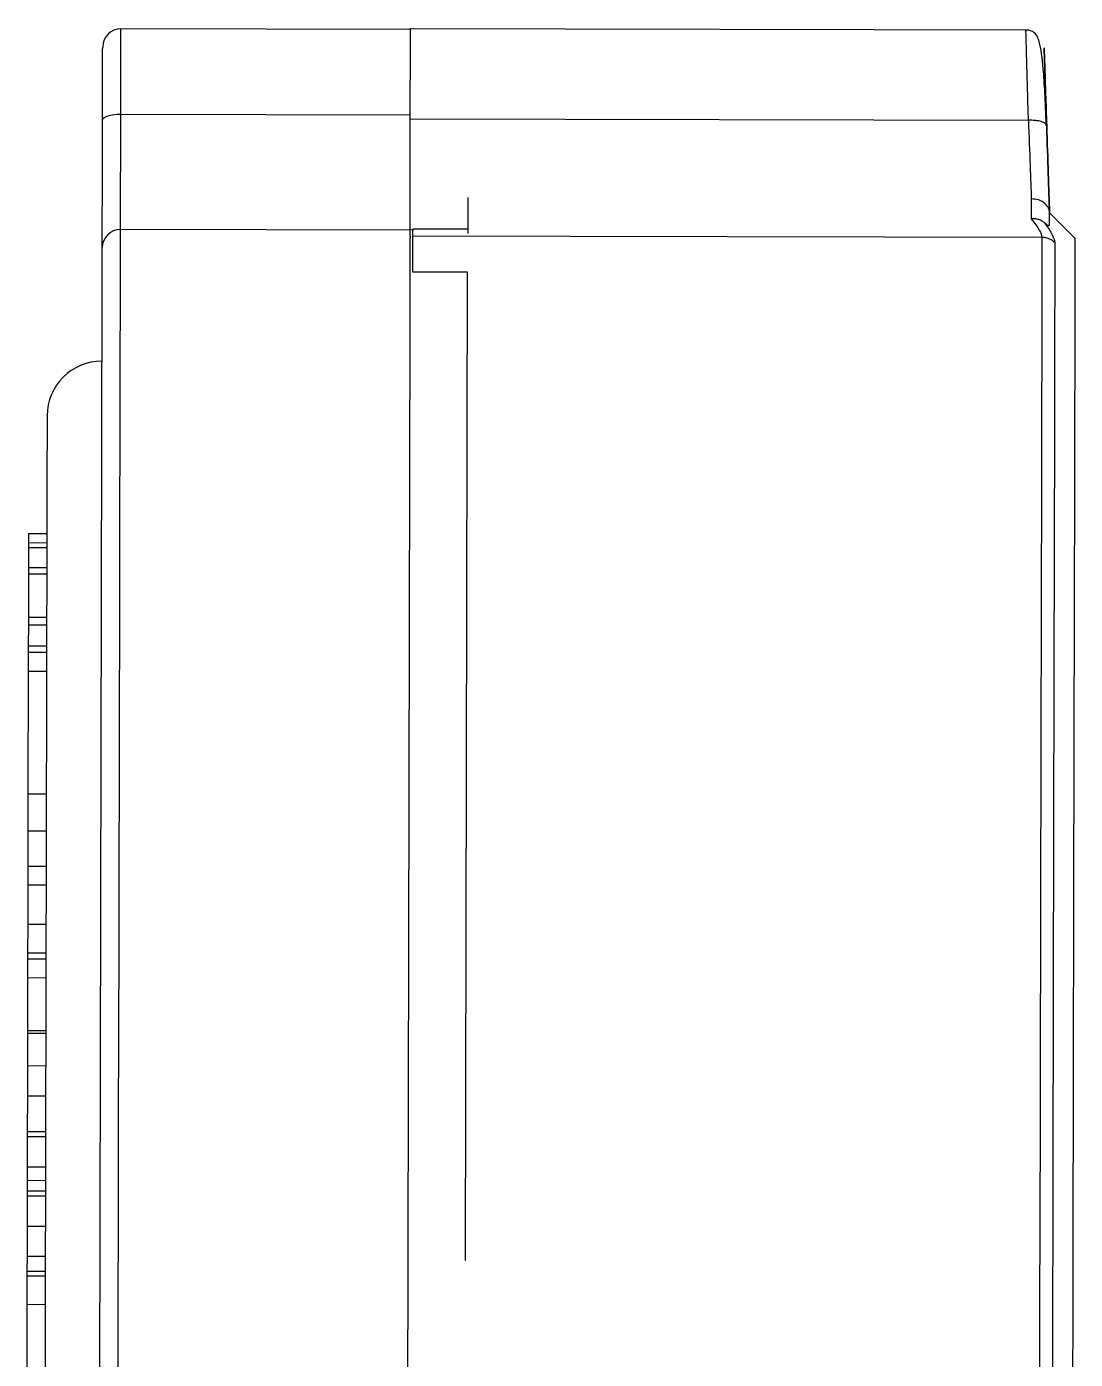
# Model space of a CAD drawing. Header units: millimetres. Extents: x 2278 to 4715, y 679 to 2402.
# Drawn here: x 2763 to 2820.4, y 2100.8 to 2173.8 of the extents above; entities that cross this region are included whole.
import ezdxf

# ---------------------------------------------------------------- set-up
doc = ezdxf.new("R2010")
doc.units = ezdxf.units.MM

msp = doc.modelspace()

# ---------------------------------------------------------------- linework, layer by layer
at = {"color": 7, "linetype": 'Continuous', "lineweight": 25}
for p, q in [((2768.187, 2168.984), (2768.197, 2173.652)), ((2784.039, 2173.619), (2768.197, 2173.652)), ((2817.877, 2173.582), (2784.04, 2173.654)), ((2768.173, 2162.662), (2768.187, 2168.984)), ((2768.187, 2168.984), (2784.029, 2168.95)), ((2784.029, 2168.719), (2817.863, 2168.647)), ((2787.177, 2164.408), (2787.173, 2162.678)), ((2818.02, 2164.337), (2818.017, 2163.249)), ((2820.429, 2162.162), (2819.018, 2163.579)), ((2819.018, 2163.572), (2819.018, 2163.579)), ((2784.173, 2162.628), (2768.173, 2162.662)), ((2784.168, 2160.328), (2784.173, 2162.628)), ((2787.173, 2162.678), (2784.173, 2162.684)), ((2784.173, 2162.684), (2784.173, 2162.628)), ((2818.601, 2162.233), (2784.173, 2162.307)), ((2787.173, 2162.678), (2787.173, 2162.449)), ((2787.168, 2160.321), (2784.168, 2160.328)), ((2787.053, 2106.22), (2787.168, 2160.321)), ((2763.138, 2146.019), (2763.137, 2145.518)), ((2763.138, 2146.019), (2764.138, 2146.017)), ((2763.136, 2145.248), (2763.134, 2144.154)), ((2763.137, 2145.518), (2763.136, 2145.248)), ((2763.136, 2145.248), (2764.136, 2145.246)), ((2763.137, 2145.518), (2764.137, 2145.516)), ((2763.133, 2143.805), (2763.128, 2141.444)), ((2763.134, 2144.154), (2763.133, 2143.805)), ((2763.133, 2143.805), (2764.133, 2143.803)), ((2763.134, 2144.154), (2764.134, 2144.152)), ((2763.127, 2141.023), (2763.124, 2139.862)), ((2763.128, 2141.444), (2763.127, 2141.023)), ((2763.127, 2141.023), (2764.127, 2141.021)), ((2763.128, 2141.444), (2764.128, 2141.442)), ((2763.124, 2139.528), (2763.122, 2138.48)), ((2763.124, 2139.862), (2764.124, 2139.86)), ((2763.124, 2139.862), (2763.124, 2139.528)), ((2763.124, 2139.528), (2764.124, 2139.526)), ((2763.122, 2138.48), (2763.107, 2131.774)), ((2763.122, 2138.48), (2764.122, 2138.478)), ((2763.107, 2131.774), (2763.103, 2129.735)), ((2763.107, 2131.774), (2764.107, 2131.772)), ((2763.103, 2129.735), (2763.099, 2127.813)), ((2763.103, 2129.735), (2764.103, 2129.732)), ((2763.099, 2127.813), (2763.096, 2126.768)), ((2763.099, 2127.813), (2764.099, 2127.811)), ((2763.096, 2126.768), (2763.092, 2124.631)), ((2764.096, 2126.766), (2763.096, 2126.768)), ((2763.092, 2124.631), (2763.089, 2123.067)), ((2763.092, 2124.631), (2764.092, 2124.629)), ((2763.088, 2122.729), (2763.086, 2121.702)), ((2763.089, 2123.168), (2763.088, 2122.658)), ((2763.089, 2123.067), (2763.088, 2122.729)), ((2763.089, 2123.067), (2763.088, 2122.729)), ((2763.088, 2122.729), (2764.088, 2122.727)), ((2763.089, 2123.067), (2764.089, 2123.065)), ((2763.086, 2121.702), (2764.086, 2121.7)), ((2763.079, 2118.67), (2763.075, 2116.883)), ((2763.079, 2118.807), (2764.079, 2118.805)), ((2763.079, 2118.67), (2764.079, 2118.668)), ((2763.075, 2116.883), (2763.072, 2115.229)), ((2763.075, 2116.883), (2764.075, 2116.881)), ((2763.072, 2115.229), (2763.068, 2113.277)), ((2763.072, 2115.229), (2764.072, 2115.227)), ((2763.068, 2113.277), (2763.067, 2113.005)), ((2763.068, 2113.277), (2764.068, 2113.275)), ((2763.067, 2113.005), (2763.064, 2111.346)), ((2763.067, 2113.005), (2764.067, 2113.003)), ((2763.064, 2111.346), (2763.062, 2110.606)), ((2763.064, 2111.346), (2764.064, 2111.344)), ((2763.062, 2110.606), (2763.061, 2110.033)), ((2763.062, 2110.606), (2764.062, 2110.604)), ((2763.06, 2109.761), (2763.057, 2108.102)), ((2763.061, 2110.033), (2763.06, 2109.761)), ((2763.06, 2109.761), (2764.06, 2109.759)), ((2763.061, 2110.033), (2764.061, 2110.031)), ((2763.057, 2108.102), (2763.053, 2106.458)), ((2763.057, 2108.102), (2764.057, 2108.1)), ((2763.053, 2106.458), (2763.051, 2105.631)), ((2763.053, 2106.458), (2764.053, 2106.456)), ((2763.051, 2105.382), (2763.047, 2103.817)), ((2763.051, 2105.631), (2764.051, 2105.629)), ((2763.051, 2105.631), (2763.051, 2105.382)), ((2763.051, 2105.382), (2764.051, 2105.38)), ((2763.047, 2103.806), (2763.034, 2097.718)), ((2763.047, 2103.817), (2764.047, 2103.815))]:
    msp.add_line(p, q, dxfattribs=at)
at = {"color": 7, "linetype": 'Continuous', "lineweight": 25, "flags": 128}
for points in [[(2767.186, 2168.635), (2767.205, 2168.703), (2767.262, 2168.769), (2767.355, 2168.83), (2767.479, 2168.883), (2767.631, 2168.926), (2767.804, 2168.958), (2767.992, 2168.978), (2768.187, 2168.984)], [(2768.036, 2098.265), (2768.047, 2103.524), (2768.058, 2108.695), (2768.069, 2113.754), (2768.079, 2118.678), (2768.089, 2123.444), (2768.099, 2128.032), (2768.109, 2132.421), (2768.118, 2136.59), (2768.126, 2140.521), (2768.134, 2144.196), (2768.141, 2147.599), (2768.148, 2150.713), (2768.154, 2153.526), (2768.159, 2156.023), (2768.164, 2158.195), (2768.168, 2160.03), (2768.171, 2161.522), (2768.173, 2162.662)], [(2818.601, 2162.233), (2818.599, 2161.081), (2818.595, 2159.583), (2818.591, 2157.745), (2818.587, 2155.576), (2818.581, 2153.085), (2818.575, 2150.284), (2818.569, 2147.184), (2818.562, 2143.801), (2818.554, 2140.148), (2818.545, 2136.243), (2818.537, 2132.103), (2818.527, 2127.746), (2818.518, 2123.191), (2818.507, 2118.46), (2818.497, 2113.573), (2818.486, 2108.552), (2818.475, 2103.419), (2818.464, 2098.197)], [(2820.294, 2098.793), (2820.305, 2103.969), (2820.316, 2109.052), (2820.326, 2114.019), (2820.337, 2118.846), (2820.347, 2123.512), (2820.356, 2127.995), (2820.365, 2132.275), (2820.374, 2136.333), (2820.382, 2140.149), (2820.39, 2143.707), (2820.397, 2146.989), (2820.403, 2149.981), (2820.409, 2152.67), (2820.414, 2155.043), (2820.418, 2157.088), (2820.422, 2158.798), (2820.425, 2160.163), (2820.427, 2161.179), (2820.429, 2161.839), (2820.429, 2162.141), (2820.429, 2162.162)], [(2819.307, 2161.944), (2819.305, 2160.796), (2819.302, 2159.303), (2819.298, 2157.472), (2819.293, 2155.311), (2819.288, 2152.829), (2819.282, 2150.038), (2819.275, 2146.95), (2819.268, 2143.579), (2819.26, 2139.94), (2819.252, 2136.049), (2819.243, 2131.924), (2819.234, 2127.583), (2819.224, 2123.045), (2819.214, 2118.331), (2819.204, 2113.461), (2819.193, 2108.459), (2819.182, 2103.345), (2819.171, 2098.142)]]:
    msp.add_lwpolyline(points, dxfattribs=at)
at = {"color": 7, "linetype": 'Continuous', "lineweight": 25}
for centre, radius, start, end in [((2768.195, 2172.653), 1, 89.87751, 179.87751), ((2768.163, 2161.67), 0.992, 89.41535, 179.40777), ((2767.151, 2152.455), 3, 89.87751, 179.87751)]:
    msp.add_arc(centre, radius, start, end, dxfattribs=at)
for points, knots in [([(2784.029, 2168.719), (2784.03, 2169.412), (2784.033, 2170.798), (2784.037, 2172.405), (2784.039, 2173.366), (2784.04, 2173.77), (2784.04, 2173.654), (2784.04, 2173.654)], [0, 0, 0, 0, 0.249999, 0.499998, 0.749997, 0.999996, 1, 1, 1, 1]), ([(2818.843, 2168.399), (2818.817, 2168.997), (2818.768, 2170.124), (2818.664, 2171.746), (2818.518, 2172.897), (2818.281, 2173.407), (2817.991, 2173.551), (2817.833, 2173.577), (2817.751, 2173.582), (2817.712, 2173.582), (2817.693, 2173.582)], [0, 0, 0, 0, 0.219365, 0.412937, 0.719402, 0.914593, 0.969102, 0.986635, 0.993634, 1, 1, 1, 1]), ([(2817.863, 2168.647), (2817.849, 2169.144), (2817.823, 2170.106), (2817.78, 2171.649), (2817.742, 2172.955), (2817.723, 2173.644), (2817.726, 2173.521), (2817.727, 2173.496)], [0, 0, 0, 0, 0.177765, 0.34408, 0.641108, 0.925204, 1, 1, 1, 1]), ([(2767.186, 2168.635), (2767.187, 2169.189), (2767.19, 2170.324), (2767.192, 2171.624), (2767.194, 2172.495), (2767.194, 2172.602), (2767.195, 2172.655)], [0, 0, 0, 0, 0.244178, 0.5, 0.755822, 1, 1, 1, 1]), ([(2818.862, 2168.337), (2818.842, 2168.94), (2818.803, 2170.144), (2818.758, 2171.522), (2818.728, 2172.414), (2818.719, 2172.716), (2818.729, 2172.41), (2818.758, 2171.517), (2818.803, 2170.14), (2818.842, 2168.939), (2818.862, 2168.337)], [0, 0, 0, 0, 0.125138, 0.250256, 0.375373, 0.50043, 0.625397, 0.750284, 0.875124, 1, 1, 1, 1]), ([(2767.171, 2161.68), (2767.172, 2161.914), (2767.173, 2162.389), (2767.176, 2163.973), (2767.181, 2166.065), (2767.184, 2167.788), (2767.186, 2168.635)], [0, 0, 0, 0, 0.245796, 0.5, 0.754204, 1, 1, 1, 1]), ([(2817.863, 2168.647), (2817.895, 2167.775), (2817.954, 2166.135), (2817.999, 2164.911), (2818.02, 2164.337)], [0, 0, 0, 0, 0.531637, 1, 1, 1, 1]), ([(2818.862, 2168.337), (2818.848, 2168.38), (2818.825, 2168.445), (2818.7, 2168.52), (2818.571, 2168.57), (2818.412, 2168.609), (2818.18, 2168.644), (2817.988, 2168.646), (2817.863, 2168.647)], [0, 0, 0, 0, 0.239618, 0.368465, 0.500002, 0.631538, 0.760384, 1, 1, 1, 1]), ([(2819.018, 2163.572), (2818.996, 2164.25), (2818.951, 2165.616), (2818.892, 2167.426), (2818.862, 2168.337)], [0, 0, 0, 0, 0.496466, 1, 1, 1, 1]), ([(2818.862, 2168.337), (2818.892, 2167.428), (2818.951, 2165.618), (2818.996, 2164.252), (2819.018, 2163.572)], [0, 0, 0, 0, 0.5023751, 1, 1, 1, 1]), ([(2819.018, 2163.572), (2819.013, 2163.626), (2819.003, 2163.731), (2818.919, 2163.933), (2818.806, 2164.056), (2818.713, 2164.127), (2818.713, 2164.127), (2818.709, 2164.13), (2818.698, 2164.139), (2818.604, 2164.206), (2818.386, 2164.319), (2818.147, 2164.33), (2818.02, 2164.337)], [0, 0, 0, 0, 0.13275, 0.258828, 0.507271, 0.507353, 0.507953, 0.509582, 0.515681, 0.539247, 0.754927, 1, 1, 1, 1]), ([(2819.017, 2162.907), (2819.017, 2162.909), (2819.017, 2162.925), (2819.017, 2163.03), (2819.017, 2163.238), (2819.018, 2163.457), (2819.018, 2163.572)], [0, 0, 0, 0, 0.008069, 0.080583, 0.514577, 1, 1, 1, 1]), ([(2818.764, 2163.01), (2818.716, 2163.048), (2818.617, 2163.129), (2818.425, 2163.211), (2818.221, 2163.254), (2818.079, 2163.251), (2818.017, 2163.249)], [0, 0, 0, 0, 0.239149, 0.497163, 0.778524, 1, 1, 1, 1]), ([(2818.017, 2163.249), (2818.188, 2163.023), (2818.521, 2162.583), (2818.575, 2162.348), (2818.601, 2162.233)], [0, 0, 0, 0, 0.51151, 1, 1, 1, 1]), ([(2818.764, 2163.01), (2818.921, 2162.778), (2819.233, 2162.316), (2819.283, 2162.068), (2819.307, 2161.944)], [0, 0, 0, 0, 0.500652, 1, 1, 1, 1]), ([(2819.017, 2162.907), (2819.01, 2162.884), (2819.001, 2162.852), (2818.915, 2162.89), (2818.842, 2162.941), (2818.788, 2162.988), (2818.764, 2163.01)], [0, 0, 0, 0, 0.546902, 0.785535, 0.902249, 1, 1, 1, 1]), ([(2767.035, 2098.088), (2767.041, 2100.584), (2767.051, 2105.622), (2767.067, 2112.999), (2767.083, 2120.241), (2767.097, 2127.22), (2767.112, 2133.823), (2767.125, 2139.916), (2767.136, 2145.409), (2767.147, 2150.221), (2767.155, 2154.283), (2767.162, 2157.553), (2767.168, 2160.091), (2767.17, 2161.154), (2767.171, 2161.68)], [0, 0, 0, 0, 0.079959, 0.161371, 0.244142, 0.328893, 0.414217, 0.5, 0.585778, 0.671102, 0.755858, 0.838624, 0.920039, 1, 1, 1, 1]), ([(2764.151, 2152.461), (2764.151, 2152.406), (2764.151, 2152.296), (2764.149, 2151.387), (2764.146, 2149.901), (2764.141, 2147.727), (2764.135, 2144.896), (2764.128, 2141.382), (2764.119, 2137.228), (2764.109, 2132.484), (2764.097, 2127.223), (2764.085, 2121.531), (2764.072, 2115.509), (2764.059, 2109.285), (2764.046, 2102.92), (2764.032, 2096.567), (2764.018, 2090.229), (2764.009, 2086.05), (2764.005, 2083.961)], [0, 0, 0, 0, 0.058246, 0.1164969, 0.1782401, 0.2399881, 0.303803, 0.3686255, 0.4341376, 0.5, 0.5658624, 0.6313745, 0.696197, 0.7600119, 0.821755, 0.8835031, 0.9417503, 1, 1, 1, 1]), ([(2763.086, 2121.702), (2763.085, 2121.372), (2763.084, 2120.735), (2763.082, 2119.958), (2763.081, 2119.347), (2763.08, 2119.025), (2763.08, 2118.856), (2763.079, 2118.807)], [0, 0, 0, 0, 0.328754, 0.633799, 0.764636, 0.93153, 1, 1, 1, 1]), ([(2763.079, 2118.807), (2763.079, 2118.744), (2763.079, 2118.659), (2763.079, 2118.681), (2763.079, 2118.687)], [0, 0, 0, 0, 0.737807, 1, 1, 1, 1])]:
    msp.add_open_spline(points, degree=3, knots=knots, dxfattribs=at)
for points in [[(2784.015, 2162.307), (2784.016, 2162.529), (2784.017, 2162.973), (2784.02, 2164.433), (2784.024, 2166.345), (2784.027, 2167.928), (2784.029, 2168.719)], [(2784.015, 2162.307), (2784.014, 2161.742), (2784.012, 2160.613), (2784.006, 2157.934), (2783.999, 2154.565), (2783.99, 2150.469), (2783.98, 2145.705), (2783.968, 2140.317), (2783.956, 2134.36), (2783.942, 2127.894), (2783.927, 2120.983), (2783.911, 2113.695), (2783.895, 2106.116), (2783.884, 2100.886), (2783.878, 2098.271)], [(2819.307, 2161.944), (2819.259, 2161.987), (2819.161, 2162.073), (2818.986, 2162.163), (2818.797, 2162.222), (2818.666, 2162.23), (2818.601, 2162.233)]]:
    msp.add_open_spline(points, degree=3, dxfattribs=at)

doc.saveas('drawing.dxf')
